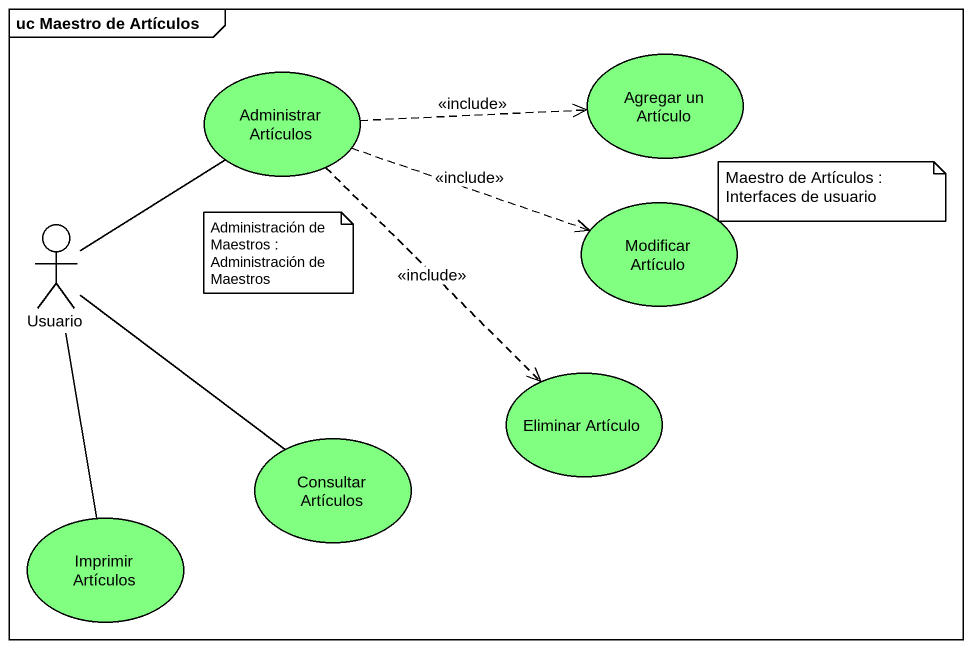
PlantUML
@startuml
mainframe uc Maestro de Artículos
usecase "Agregar un Artículo" as Agregar_un_Artículo #80FF80
usecase "Administrar Artículos" as Administrar_Artículos #80FF80
usecase "Modificar Artículo" as Modificar_Artículo #80FF80
actor Usuario
usecase "Eliminar Artículo" as Eliminar_Artículo #80FF80
usecase "Consultar Artículos" as Consultar_Artículos #80FF80
usecase "Imprimir Artículos" as Imprimir_Artículos #80FF80
Administrar_Artículos .right.> Agregar_un_Artículo : <<include>>
Administrar_Artículos .right.> Modificar_Artículo : <<include>>
Administrar_Artículos ..> Eliminar_Artículo : <<include>>
Usuario -up- Administrar_Artículos
Usuario -- Consultar_Artículos
Usuario -- Imprimir_Artículos
note as N1
  Maestro de Artículos : Interfaces de usuario
end note
note as N2
  Administración de Maestros : Administración de Maestros
end note
@enduml
